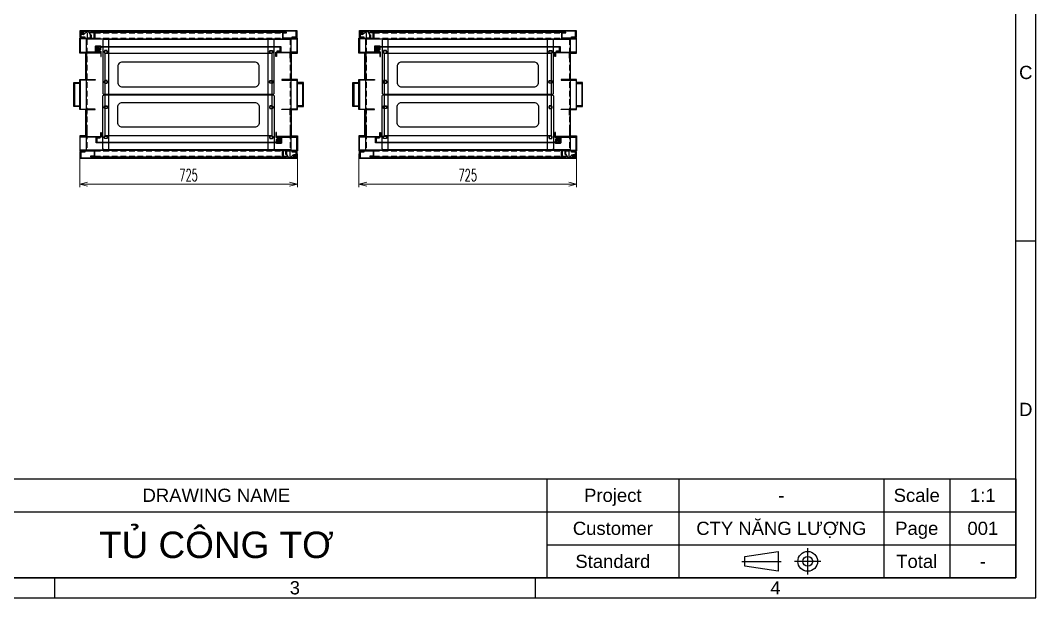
# Model space of a CAD drawing. Header units: millimetres. Extents: x -33730 to 17150, y -76829 to -27437.
# Drawn here: x -4051 to -670, y -62804 to -60881 of the extents above; entities that cross this region are included whole.
import ezdxf
from ezdxf.enums import TextEntityAlignment as Align

# ---------------------------------------------------------------- set-up
doc = ezdxf.new("R2010")
doc.units = ezdxf.units.MM
doc.header["$LTSCALE"] = 3
doc.linetypes.add('ACAD_ISO04W100', pattern=[30, 24, -3, 0, -3])
doc.linetypes.add('HIDDEN', pattern=[9.525, 6.35, -3.175])
for name, color, linetype in [('@.TEXT', 7, 'Continuous'), ('@.VISIBLE', 7, 'Continuous'), ('centerline', 6, 'ACAD_ISO04W100'), ('EQUIPMENT', 4, 'Continuous'), ('equipments', 2, 'Continuous'), ('S-DIM', 7, 'Continuous')]:
    doc.layers.add(name, color=color, linetype=linetype)
doc.styles.add('Ann_w01', font='romans.shx', dxfattribs={"width": 0.6, "bigfont": 'chineset.shx'})
doc.styles.add('Arial', font='arial.ttf')
doc.dimstyles.new('Dim 01_SC20', dxfattribs={"dimscale": 20, "dimtxt": 2, "dimasz": 1.3, "dimexe": 0.5, "dimexo": 0.5, "dimgap": 0.5, "dimtad": 1, "dimdec": 1, "dimzin": 12, "dimdsep": 46, "dimtxsty": 'Ann_w01', "dimblk": 'OPEN30', "dimcen": 1.5, "dimclrd": 6, "dimclre": 6, "dimclrt": 3, "dimadec": 1, "dimazin": 3, "dimtm": 1e-09, "dimtfac": 1, "dimtdec": 1, "dimtix": 1, "dimtmove": 0, "dimatfit": 3, "dimldrblk": 'OPEN30', "dimfxl": 1, "dimtolj": 1, "dimlwd": 0, "dimlwe": 0, "dimarcsym": 0})

# ---------------------------------------------------------------- blocks, each defined once
blk = doc.blocks.new('_Open30')
at = {"color": 0, "linetype": 'ByBlock', "lineweight": -2}
for p, q in [((-1, 0.27), (0, 0)), ((0, 0), (-1, -0.27)), ((0, 0), (-1, 0))]:
    blk.add_line(p, q, dxfattribs=at)
blk = doc.blocks.new('*D1551')
at = {"layer": 'Defpoints', "color": 0, "transparency": 16777216}
for p in [(-2923.6, -61316.3), (-2198.6, -61316.3), (-2198.6, -61426.9)]:
    blk.add_point(p, dxfattribs=at)
at = {"layer": 'S-DIM', "color": 6, "lineweight": 0, "transparency": 16777216}
for p, q in [((-2923.6, -61326.3), (-2923.6, -61436.9)), ((-2198.6, -61326.3), (-2198.6, -61436.9)), ((-2897.6, -61426.9), (-2224.6, -61426.9))]:
    blk.add_line(p, q, dxfattribs=at)
at = {"layer": 'S-DIM', "color": 6, "lineweight": 0, "transparency": 16777216, "xscale": 26, "yscale": 26, "zscale": 26, "rotation": 180}
blk.add_blockref('_Open30', (-2923.6, -61426.9), dxfattribs=at)
at = {"layer": 'S-DIM', "color": 6, "lineweight": 0, "transparency": 16777216, "xscale": 26, "yscale": 26, "zscale": 26}
blk.add_blockref('_Open30', (-2198.6, -61426.9), dxfattribs=at)
at = {"layer": 'S-DIM', "color": 3, "transparency": 16777216, "insert": (-2561.1, -61396.9), "char_height": 40, "attachment_point": 5, "style": 'Ann_w01'}
blk.add_mtext('\\A1;725', dxfattribs=at)
blk = doc.blocks.new('HL011-1 Top')
at = {"layer": 'centerline'}
for p, q in [((-20.3, 18.5), (-20.3, 16.5)), ((-3.8, 0), (4.2, 0)), ((0.2, 4), (0.2, -4))]:
    blk.add_line(p, q, dxfattribs=at)
at = {"layer": 'EQUIPMENT'}
for points in [[(-26, 17.5), (-26, 5.8, 0.131652), (-25.9, 5.3), (-26, 5.5), (-28, 5.5), (-28, 17.5), (-15, 17.5), (-15, 0, 0.414214), (-13, -2), (-10.3, -2)], [(-9.9, -3), (-10.3, -2), (-4, 4.2, -1.496606), (0.2, -6), (-19.3, -6), (-20.5, -6), (-20.5, -4), (-20.5, -4)]]:
    blk.add_lwpolyline(points, format="xyb", dxfattribs=at)
blk.add_lwpolyline([(-25.9, 5.3), (-19.3, -6), (-18.8, -5)], dxfattribs=at)
blk.add_circle((0.2, 0), 3.5, dxfattribs=at)
blk = doc.blocks.new('HL003-2 Top')
at = {"layer": 'centerline'}
blk.add_line((-1.6, 14.6), (-1.6, 2.6), dxfattribs=at)
for points in [[(3.5, 0), (-3.5, 0)], [(0, -3.5), (0, 3.5)]]:
    blk.add_lwpolyline(points, dxfattribs=at)
at = {"layer": 'EQUIPMENT'}
blk.add_line((7.2, 10.2), (5.2, 12.1), dxfattribs=at)
for points in [[(-6.3, 8.8), (-6.3, 9.9), (-9.8, 11.9), (-9.8, 13.6), (5.7, 13.6), (5.7, 11.3), (7.2, 10.2), (7.2, -5.4, -0.414214), (5.2, -7.4), (-9.3, -7.4), (-10.8, -5.2), (4.2, -5.2, 0.414214), (5.2, -4.2), (5.2, 12.1), (-9.8, 12.1)], [(-6.8, -3), (0, -3, 1), (0, 3), (-8, 3), (-7.4, 2.4, -0.414214), (-7.4, 0, 0.414214), (-7.4, -2.4), (-6.8, -3)]]:
    blk.add_lwpolyline(points, format="xyb", dxfattribs=at)
for points in [[(-7.3, -5.2), (-7.3, -2.9), (-10.8, -2.9), (-9.3, 1.8), (-9.3, 5.6), (-6.3, 8.8)], [(-4.6, 4.1), (-4.6, 13.6)], [(-4.1, 4.1), (-4.1, 13.6)], [(0.9, 4.1), (0.9, 13.6)], [(1.4, 4.1), (1.4, 13.6)]]:
    blk.add_lwpolyline(points, dxfattribs=at)
blk.add_lwpolyline([(-4.6, 4.1), (1.4, 4.1), (-1.6, 3.6)], close=True, dxfattribs=at)
blk = doc.blocks.new('*D1547')
at = {"layer": 'Defpoints', "color": 0, "transparency": 16777216}
for p in [(-3853.2, -61316.3), (-3128.2, -61316.3), (-3128.2, -61426.9)]:
    blk.add_point(p, dxfattribs=at)
at = {"layer": 'S-DIM', "color": 6, "lineweight": 0, "transparency": 16777216}
for p, q in [((-3853.2, -61326.3), (-3853.2, -61436.9)), ((-3128.2, -61326.3), (-3128.2, -61436.9)), ((-3827.2, -61426.9), (-3154.2, -61426.9))]:
    blk.add_line(p, q, dxfattribs=at)
at = {"layer": 'S-DIM', "color": 6, "lineweight": 0, "transparency": 16777216, "xscale": 26, "yscale": 26, "zscale": 26, "rotation": 180}
blk.add_blockref('_Open30', (-3853.2, -61426.9), dxfattribs=at)
at = {"layer": 'S-DIM', "color": 6, "lineweight": 0, "transparency": 16777216, "xscale": 26, "yscale": 26, "zscale": 26}
blk.add_blockref('_Open30', (-3128.2, -61426.9), dxfattribs=at)
at = {"layer": 'S-DIM', "color": 3, "transparency": 16777216, "insert": (-3490.7, -61396.9), "char_height": 40, "attachment_point": 5, "style": 'Ann_w01'}
blk.add_mtext('\\A1;725', dxfattribs=at)
blk = doc.blocks.new('Standard ISO')
at = {"color": 6}
for p, q in [((4, -2), (4, 2)), ((-6, 0), (0, 0)), ((6, 0), (2, 0))]:
    blk.add_line(p, q, dxfattribs=at)
blk.add_lwpolyline([(-0.5, 1.5), (-0.5, -1.5), (-5.5, -0.75), (-5.5, 0.75), (-0.5, 1.5)])
for radius in [1.5, 0.75]:
    blk.add_circle((4, 0), radius)
blk = doc.blocks.new('KHUNG BAN VE (Made by Tung)')
at = {"layer": '@.VISIBLE', "color": 8}
for p, q in [((294, 54), (297, 54)), ((223, 18), (223, 3)), ((243, 18), (243, 3)), ((274, 18), (274, 3)), ((284, 18), (284, 3)), ((123, 13), (294, 13)), ((223, 8), (294, 8)), ((148.5, 3), (148.5, 0)), ((221.25, 3), (221.25, 0))]:
    blk.add_line(p, q, dxfattribs=at)
for points in [[(0, 0), (297, 0), (297, 210), (0, 210)], [(3, 3), (294, 3), (294, 207), (3, 207)], [(3, 18), (294, 18), (294, 3), (3, 3)]]:
    blk.add_lwpolyline(points, close=True, dxfattribs=at)
blk.add_blockref('Standard ISO', (258.5, 5.5))
at = {"layer": '@.TEXT', "color": 1, "style": 'Arial'}
for s, p in [('C', (295.5, 79.5)), ('D', (295.5, 28.5)), ('3', (184.875, 1.5)), ('4', (257.625, 1.5))]:
    blk.add_text(s, height=2, dxfattribs=at).set_placement(p, align=Align.MIDDLE_CENTER)
at = {"layer": '@.TEXT', "color": 2, "style": 'Arial'}
for s, p in [('DRAWING NAME', (173, 15.5)), ('Project', (233, 15.5)), ('Scale', (279, 15.5)), ('Customer', (233, 10.5)), ('Page', (279, 10.5)), ('Standard', (233, 5.5)), ('Total', (279, 5.5))]:
    blk.add_text(s, height=2, dxfattribs=at).set_placement(p, align=Align.MIDDLE_CENTER)
at = {"layer": '@.TEXT', "color": 1, "style": 'Arial'}
for tag, height, p in [('DESIGNER_NAME', 2, (38, 15.5)), ('PROJECT_CODE', 2, (258.5, 15.5)), ('SCALE', 2, (289, 15.5)), ('APPROVED_NAME', 2, (38, 10.5)), ('CUSTOMER_NAME', 2, (258.5, 10.5)), ('PAGE', 2, (289, 10.5)), ('DRAWING_NAME', 4, (173, 8)), ('TOTAL', 2, (289, 5.5))]:
    blk.add_attdef(tag, text='', height=height, dxfattribs=at).set_placement(p, align=Align.MIDDLE_CENTER)

msp = doc.modelspace()

# ---------------------------------------------------------------- linework, layer by layer
at = {"layer": '@.VISIBLE', "color": 252}
for p, q in [((-3803.23, -60921.26), (-3178.23, -60921.26)), ((-2873.6, -60921.26), (-2248.6, -60921.26)), ((-3803.23, -60943.26), (-3178.23, -60943.26)), ((-2873.6, -60943.26), (-2248.6, -60943.26)), ((-3803.23, -61314.26), (-3178.23, -61314.26)), ((-2873.6, -61314.26), (-2248.6, -61314.26)), ((-3803.23, -61336.26), (-3178.23, -61336.26)), ((-2873.6, -61336.26), (-2248.6, -61336.26))]:
    msp.add_line(p, q, dxfattribs=at)
at = {"layer": '@.VISIBLE', "color": 252, "linetype": 'HIDDEN'}
for p, q in [((-3803.23, -60923.26), (-3178.23, -60923.26)), ((-2873.6, -60923.26), (-2248.6, -60923.26)), ((-3803.23, -60941.26), (-3178.23, -60941.26)), ((-2873.6, -60941.26), (-2248.6, -60941.26)), ((-3803.23, -61316.26), (-3178.23, -61316.26)), ((-2873.6, -61316.26), (-2248.6, -61316.26)), ((-3803.23, -61334.26), (-3178.23, -61334.26)), ((-2873.6, -61334.26), (-2248.6, -61334.26))]:
    msp.add_line(p, q, dxfattribs=at)
at = {"layer": '@.VISIBLE', "color": 6, "linetype": 'HIDDEN'}
for p, q in [((-3829.23, -60944.26), (-3829.23, -61313.26)), ((-3152.23, -60944.26), (-3152.23, -61313.26)), ((-2899.6, -60944.26), (-2899.6, -61313.26)), ((-2222.6, -60944.26), (-2222.6, -61313.26))]:
    msp.add_line(p, q, dxfattribs=at)
at = {"layer": '@.VISIBLE', "color": 151}
for p, q in [((-3811.23, -61080.76), (-3811.23, -61078.76)), ((-3170.23, -61080.76), (-3170.23, -61078.76)), ((-2881.6, -61080.76), (-2881.6, -61078.76)), ((-2240.6, -61080.76), (-2240.6, -61078.76)), ((-3811.23, -61176.76), (-3811.23, -61178.76)), ((-3170.23, -61176.76), (-3170.23, -61178.76)), ((-2881.6, -61176.76), (-2881.6, -61178.76)), ((-2240.6, -61176.76), (-2240.6, -61178.76))]:
    msp.add_line(p, q, dxfattribs=at)
at = {"layer": '@.VISIBLE'}
for points in [[(-3833.23, -60991.26), (-3853.23, -60991.26), (-3853.23, -60941.26), (-3805.23, -60941.26), (-3805.23, -60923.26), (-3817.23, -60923.26), (-3817.23, -60921.26), (-3803.23, -60921.26), (-3803.23, -60943.26), (-3851.23, -60943.26), (-3851.23, -60989.26), (-3833.23, -60989.26)], [(-3148.23, -60991.26), (-3128.23, -60991.26), (-3128.23, -60941.26), (-3176.23, -60941.26), (-3176.23, -60923.26), (-3164.23, -60923.26), (-3164.23, -60921.26), (-3178.23, -60921.26), (-3178.23, -60943.26), (-3130.23, -60943.26), (-3130.23, -60989.26), (-3148.23, -60989.26)], [(-2903.6, -60991.26), (-2923.6, -60991.26), (-2923.6, -60941.26), (-2875.6, -60941.26), (-2875.6, -60923.26), (-2887.6, -60923.26), (-2887.6, -60921.26), (-2873.6, -60921.26), (-2873.6, -60943.26), (-2921.6, -60943.26), (-2921.6, -60989.26), (-2903.6, -60989.26)], [(-2218.6, -60991.26), (-2198.6, -60991.26), (-2198.6, -60941.26), (-2246.6, -60941.26), (-2246.6, -60923.26), (-2234.6, -60923.26), (-2234.6, -60921.26), (-2248.6, -60921.26), (-2248.6, -60943.26), (-2200.6, -60943.26), (-2200.6, -60989.26), (-2218.6, -60989.26)], [(-3768.23, -60991.26), (-3213.23, -60991.26), (-3213.23, -61266.26), (-3768.23, -61266.26)], [(-2838.6, -60991.26), (-2283.6, -60991.26), (-2283.6, -61266.26), (-2838.6, -61266.26)], [(-3853.23, -61168.76), (-3873.23, -61168.76), (-3873.23, -61088.76), (-3853.23, -61088.76), (-3853.23, -61091.76), (-3870.23, -61091.76), (-3870.23, -61165.76), (-3853.23, -61165.76)], [(-3128.23, -61168.76), (-3108.23, -61168.76), (-3108.23, -61088.76), (-3128.23, -61088.76), (-3128.23, -61091.76), (-3111.23, -61091.76), (-3111.23, -61165.76), (-3128.23, -61165.76)], [(-2923.6, -61168.76), (-2943.6, -61168.76), (-2943.6, -61088.76), (-2923.6, -61088.76), (-2923.6, -61091.76), (-2940.6, -61091.76), (-2940.6, -61165.76), (-2923.6, -61165.76)], [(-2198.6, -61168.76), (-2178.6, -61168.76), (-2178.6, -61088.76), (-2198.6, -61088.76), (-2198.6, -61091.76), (-2181.6, -61091.76), (-2181.6, -61165.76), (-2198.6, -61165.76)], [(-3833.23, -61266.26), (-3853.23, -61266.26), (-3853.23, -61316.26), (-3805.23, -61316.26), (-3805.23, -61334.26), (-3817.23, -61334.26), (-3817.23, -61336.26), (-3803.23, -61336.26), (-3803.23, -61314.26), (-3851.23, -61314.26), (-3851.23, -61268.26), (-3833.23, -61268.26)], [(-3148.23, -61266.26), (-3128.23, -61266.26), (-3128.23, -61316.26), (-3176.23, -61316.26), (-3176.23, -61334.26), (-3164.23, -61334.26), (-3164.23, -61336.26), (-3178.23, -61336.26), (-3178.23, -61314.26), (-3130.23, -61314.26), (-3130.23, -61268.26), (-3148.23, -61268.26)], [(-2903.6, -61266.26), (-2923.6, -61266.26), (-2923.6, -61316.26), (-2875.6, -61316.26), (-2875.6, -61334.26), (-2887.6, -61334.26), (-2887.6, -61336.26), (-2873.6, -61336.26), (-2873.6, -61314.26), (-2921.6, -61314.26), (-2921.6, -61268.26), (-2903.6, -61268.26)], [(-2218.6, -61266.26), (-2198.6, -61266.26), (-2198.6, -61316.26), (-2246.6, -61316.26), (-2246.6, -61334.26), (-2234.6, -61334.26), (-2234.6, -61336.26), (-2248.6, -61336.26), (-2248.6, -61314.26), (-2200.6, -61314.26), (-2200.6, -61268.26), (-2218.6, -61268.26)]]:
    msp.add_lwpolyline(points, close=True, dxfattribs=at)
at = {"layer": '@.VISIBLE', "color": 4}
for points in [[(-3836.23, -60938.76), (-3851.23, -60938.76), (-3851.23, -60915.76), (-3130.23, -60915.76), (-3130.23, -60938.76), (-3145.23, -60938.76), (-3145.23, -60936.76), (-3132.23, -60936.76), (-3132.23, -60917.76), (-3849.23, -60917.76), (-3849.23, -60936.76), (-3836.23, -60936.76)], [(-2906.6, -60938.76), (-2921.6, -60938.76), (-2921.6, -60915.76), (-2200.6, -60915.76), (-2200.6, -60938.76), (-2215.6, -60938.76), (-2215.6, -60936.76), (-2202.6, -60936.76), (-2202.6, -60917.76), (-2919.6, -60917.76), (-2919.6, -60936.76), (-2906.6, -60936.76)], [(-3786.23, -60985.46), (-3798.23, -60985.46), (-3798.23, -60968.46), (-3183.23, -60968.46), (-3183.23, -60985.46), (-3195.23, -60985.46), (-3195.23, -60983.46), (-3185.23, -60983.46), (-3185.23, -60970.46), (-3796.23, -60970.46), (-3796.23, -60983.46), (-3786.23, -60983.46)], [(-2856.6, -60985.46), (-2868.6, -60985.46), (-2868.6, -60968.46), (-2253.6, -60968.46), (-2253.6, -60985.46), (-2265.6, -60985.46), (-2265.6, -60983.46), (-2255.6, -60983.46), (-2255.6, -60970.46), (-2866.6, -60970.46), (-2866.6, -60983.46), (-2856.6, -60983.46)], [(-3195.23, -61272.06), (-3183.23, -61272.06), (-3183.23, -61289.06), (-3798.23, -61289.06), (-3798.23, -61272.06), (-3786.23, -61272.06), (-3786.23, -61274.06), (-3796.23, -61274.06), (-3796.23, -61287.06), (-3185.23, -61287.06), (-3185.23, -61274.06), (-3195.23, -61274.06)], [(-2265.6, -61272.06), (-2253.6, -61272.06), (-2253.6, -61289.06), (-2868.6, -61289.06), (-2868.6, -61272.06), (-2856.6, -61272.06), (-2856.6, -61274.06), (-2866.6, -61274.06), (-2866.6, -61287.06), (-2255.6, -61287.06), (-2255.6, -61274.06), (-2265.6, -61274.06)], [(-3145.23, -61318.76), (-3130.23, -61318.76), (-3130.23, -61341.76), (-3851.23, -61341.76), (-3851.23, -61318.76), (-3836.23, -61318.76), (-3836.23, -61320.76), (-3849.23, -61320.76), (-3849.23, -61339.76), (-3132.23, -61339.76), (-3132.23, -61320.76), (-3145.23, -61320.76)], [(-2215.6, -61318.76), (-2200.6, -61318.76), (-2200.6, -61341.76), (-2921.6, -61341.76), (-2921.6, -61318.76), (-2906.6, -61318.76), (-2906.6, -61320.76), (-2919.6, -61320.76), (-2919.6, -61339.76), (-2202.6, -61339.76), (-2202.6, -61320.76), (-2215.6, -61320.76)]]:
    msp.add_lwpolyline(points, close=True, dxfattribs=at)
at = {"layer": '@.VISIBLE', "color": 6}
for points in [[(-3756.23, -60944.26), (-3831.23, -60944.26), (-3831.23, -61313.26), (-3756.23, -61313.26)], [(-3225.23, -60944.26), (-3150.23, -60944.26), (-3150.23, -61313.26), (-3225.23, -61313.26)], [(-2826.6, -60944.26), (-2901.6, -60944.26), (-2901.6, -61313.26), (-2826.6, -61313.26)], [(-2295.6, -60944.26), (-2220.6, -60944.26), (-2220.6, -61313.26), (-2295.6, -61313.26)], [(-3761.73, -60982.01), (-3770.73, -60982.01), (-3770.73, -60991.01), (-3761.73, -60991.01)], [(-3219.73, -60982.01), (-3210.73, -60982.01), (-3210.73, -60991.01), (-3219.73, -60991.01)], [(-2832.1, -60982.01), (-2841.1, -60982.01), (-2841.1, -60991.01), (-2832.1, -60991.01)], [(-2290.1, -60982.01), (-2281.1, -60982.01), (-2281.1, -60991.01), (-2290.1, -60991.01)], [(-3761.73, -61082.01), (-3770.73, -61082.01), (-3770.73, -61091.01), (-3761.73, -61091.01)], [(-3219.73, -61082.01), (-3210.73, -61082.01), (-3210.73, -61091.01), (-3219.73, -61091.01)], [(-2832.1, -61082.01), (-2841.1, -61082.01), (-2841.1, -61091.01), (-2832.1, -61091.01)], [(-2290.1, -61082.01), (-2281.1, -61082.01), (-2281.1, -61091.01), (-2290.1, -61091.01)], [(-3761.73, -61175.51), (-3770.73, -61175.51), (-3770.73, -61166.51), (-3761.73, -61166.51)], [(-3219.73, -61175.51), (-3210.73, -61175.51), (-3210.73, -61166.51), (-3219.73, -61166.51)], [(-2832.1, -61175.51), (-2841.1, -61175.51), (-2841.1, -61166.51), (-2832.1, -61166.51)], [(-2290.1, -61175.51), (-2281.1, -61175.51), (-2281.1, -61166.51), (-2290.1, -61166.51)], [(-3761.73, -61275.51), (-3770.73, -61275.51), (-3770.73, -61266.51), (-3761.73, -61266.51)], [(-3219.73, -61275.51), (-3210.73, -61275.51), (-3210.73, -61266.51), (-3219.73, -61266.51)], [(-2832.1, -61275.51), (-2841.1, -61275.51), (-2841.1, -61266.51), (-2832.1, -61266.51)], [(-2290.1, -61275.51), (-2281.1, -61275.51), (-2281.1, -61266.51), (-2290.1, -61266.51)]]:
    msp.add_lwpolyline(points, close=True, dxfattribs=at)
at = {"layer": '@.VISIBLE', "color": 3}
for points in [[(-3771.23, -61127.76), (-3210.23, -61127.76, 0.4142136), (-3205.23, -61122.76), (-3205.23, -60950.26, 0.4142136), (-3210.23, -60945.26), (-3771.23, -60945.26, 0.4142136), (-3776.23, -60950.26), (-3776.23, -61122.76, 0.4142136)], [(-2841.6, -61127.76), (-2280.6, -61127.76, 0.4142136), (-2275.6, -61122.76), (-2275.6, -60950.26, 0.4142136), (-2280.6, -60945.26), (-2841.6, -60945.26, 0.4142136), (-2846.6, -60950.26), (-2846.6, -61122.76, 0.4142136)], [(-3764.23, -60982.51), (-3768.23, -60982.51, 0.4142136), (-3772.23, -60986.51), (-3772.23, -60986.51, 0.4142136), (-3768.23, -60990.51), (-3764.23, -60990.51, 0.4142136), (-3760.23, -60986.51), (-3760.23, -60986.51, 0.4142136)], [(-3217.23, -60982.51), (-3213.23, -60982.51, -0.4142136), (-3209.23, -60986.51), (-3209.23, -60986.51, -0.4142136), (-3213.23, -60990.51), (-3217.23, -60990.51, -0.4142136), (-3221.23, -60986.51), (-3221.23, -60986.51, -0.4142136)], [(-2834.6, -60982.51), (-2838.6, -60982.51, 0.4142136), (-2842.6, -60986.51), (-2842.6, -60986.51, 0.4142136), (-2838.6, -60990.51), (-2834.6, -60990.51, 0.4142136), (-2830.6, -60986.51), (-2830.6, -60986.51, 0.4142136)], [(-2287.6, -60982.51), (-2283.6, -60982.51, -0.4142136), (-2279.6, -60986.51), (-2279.6, -60986.51, -0.4142136), (-2283.6, -60990.51), (-2287.6, -60990.51, -0.4142136), (-2291.6, -60986.51), (-2291.6, -60986.51, -0.4142136)], [(-3711.23, -61102.76), (-3270.23, -61102.76, 0.4142136), (-3255.23, -61087.76), (-3255.23, -61035.26, 0.4142136), (-3270.23, -61020.26), (-3711.23, -61020.26, 0.4142136), (-3726.23, -61035.26), (-3726.23, -61087.76, 0.4142136)], [(-2781.6, -61102.76), (-2340.6, -61102.76, 0.4142136), (-2325.6, -61087.76), (-2325.6, -61035.26, 0.4142136), (-2340.6, -61020.26), (-2781.6, -61020.26, 0.4142136), (-2796.6, -61035.26), (-2796.6, -61087.76, 0.4142136)], [(-3764.23, -61082.51), (-3768.23, -61082.51, 0.4142136), (-3772.23, -61086.51), (-3772.23, -61086.51, 0.4142136), (-3768.23, -61090.51), (-3764.23, -61090.51, 0.4142136), (-3760.23, -61086.51), (-3760.23, -61086.51, 0.4142136)], [(-3217.23, -61082.51), (-3213.23, -61082.51, -0.4142136), (-3209.23, -61086.51), (-3209.23, -61086.51, -0.4142136), (-3213.23, -61090.51), (-3217.23, -61090.51, -0.4142136), (-3221.23, -61086.51), (-3221.23, -61086.51, -0.4142136)], [(-2834.6, -61082.51), (-2838.6, -61082.51, 0.4142136), (-2842.6, -61086.51), (-2842.6, -61086.51, 0.4142136), (-2838.6, -61090.51), (-2834.6, -61090.51, 0.4142136), (-2830.6, -61086.51), (-2830.6, -61086.51, 0.4142136)], [(-2287.6, -61082.51), (-2283.6, -61082.51, -0.4142136), (-2279.6, -61086.51), (-2279.6, -61086.51, -0.4142136), (-2283.6, -61090.51), (-2287.6, -61090.51, -0.4142136), (-2291.6, -61086.51), (-2291.6, -61086.51, -0.4142136)], [(-3771.23, -61129.76), (-3210.23, -61129.76, -0.4142136), (-3205.23, -61134.76), (-3205.23, -61307.26, -0.4142136), (-3210.23, -61312.26), (-3771.23, -61312.26, -0.4142136), (-3776.23, -61307.26), (-3776.23, -61134.76, -0.4142136)], [(-3711.23, -61154.76), (-3270.23, -61154.76, -0.4142136), (-3255.23, -61169.76), (-3255.23, -61222.26, -0.4142136), (-3270.23, -61237.26), (-3711.23, -61237.26, -0.4142136), (-3726.23, -61222.26), (-3726.23, -61169.76, -0.4142136)], [(-2841.6, -61129.76), (-2280.6, -61129.76, -0.4142136), (-2275.6, -61134.76), (-2275.6, -61307.26, -0.4142136), (-2280.6, -61312.26), (-2841.6, -61312.26, -0.4142136), (-2846.6, -61307.26), (-2846.6, -61134.76, -0.4142136)], [(-2781.6, -61154.76), (-2340.6, -61154.76, -0.4142136), (-2325.6, -61169.76), (-2325.6, -61222.26, -0.4142136), (-2340.6, -61237.26), (-2781.6, -61237.26, -0.4142136), (-2796.6, -61222.26), (-2796.6, -61169.76, -0.4142136)], [(-3764.23, -61175.01), (-3768.23, -61175.01, -0.4142136), (-3772.23, -61171.01), (-3772.23, -61171.01, -0.4142136), (-3768.23, -61167.01), (-3764.23, -61167.01, -0.4142136), (-3760.23, -61171.01), (-3760.23, -61171.01, -0.4142136)], [(-3217.23, -61175.01), (-3213.23, -61175.01, 0.4142136), (-3209.23, -61171.01), (-3209.23, -61171.01, 0.4142136), (-3213.23, -61167.01), (-3217.23, -61167.01, 0.4142136), (-3221.23, -61171.01), (-3221.23, -61171.01, 0.4142136)], [(-2834.6, -61175.01), (-2838.6, -61175.01, -0.4142136), (-2842.6, -61171.01), (-2842.6, -61171.01, -0.4142136), (-2838.6, -61167.01), (-2834.6, -61167.01, -0.4142136), (-2830.6, -61171.01), (-2830.6, -61171.01, -0.4142136)], [(-2287.6, -61175.01), (-2283.6, -61175.01, 0.4142136), (-2279.6, -61171.01), (-2279.6, -61171.01, 0.4142136), (-2283.6, -61167.01), (-2287.6, -61167.01, 0.4142136), (-2291.6, -61171.01), (-2291.6, -61171.01, 0.4142136)], [(-3764.23, -61275.01), (-3768.23, -61275.01, -0.4142136), (-3772.23, -61271.01), (-3772.23, -61271.01, -0.4142136), (-3768.23, -61267.01), (-3764.23, -61267.01, -0.4142136), (-3760.23, -61271.01), (-3760.23, -61271.01, -0.4142136)], [(-3217.23, -61275.01), (-3213.23, -61275.01, 0.4142136), (-3209.23, -61271.01), (-3209.23, -61271.01, 0.4142136), (-3213.23, -61267.01), (-3217.23, -61267.01, 0.4142136), (-3221.23, -61271.01), (-3221.23, -61271.01, 0.4142136)], [(-2834.6, -61275.01), (-2838.6, -61275.01, -0.4142136), (-2842.6, -61271.01), (-2842.6, -61271.01, -0.4142136), (-2838.6, -61267.01), (-2834.6, -61267.01, -0.4142136), (-2830.6, -61271.01), (-2830.6, -61271.01, -0.4142136)], [(-2287.6, -61275.01), (-2283.6, -61275.01, 0.4142136), (-2279.6, -61271.01), (-2279.6, -61271.01, 0.4142136), (-2283.6, -61267.01), (-2287.6, -61267.01, 0.4142136), (-2291.6, -61271.01), (-2291.6, -61271.01, 0.4142136)]]:
    msp.add_lwpolyline(points, format="xyb", close=True, dxfattribs=at)
at = {"layer": '@.VISIBLE', "color": 1}
for points in [[(-3850.73, -61268.26), (-3833.23, -61268.26), (-3833.23, -61178.76), (-3853.23, -61178.76), (-3853.23, -61078.76), (-3833.23, -61078.76), (-3833.23, -60989.26), (-3850.73, -60989.26), (-3850.73, -60987.26), (-3831.23, -60987.26), (-3831.23, -61080.76), (-3851.23, -61080.76), (-3851.23, -61176.76), (-3831.23, -61176.76), (-3831.23, -61270.26), (-3850.73, -61270.26)], [(-3130.73, -61268.26), (-3148.23, -61268.26), (-3148.23, -61178.76), (-3128.23, -61178.76), (-3128.23, -61078.76), (-3148.23, -61078.76), (-3148.23, -60989.26), (-3130.73, -60989.26), (-3130.73, -60987.26), (-3150.23, -60987.26), (-3150.23, -61080.76), (-3130.23, -61080.76), (-3130.23, -61176.76), (-3150.23, -61176.76), (-3150.23, -61270.26), (-3130.73, -61270.26)], [(-2921.1, -61268.26), (-2903.6, -61268.26), (-2903.6, -61178.76), (-2923.6, -61178.76), (-2923.6, -61078.76), (-2903.6, -61078.76), (-2903.6, -60989.26), (-2921.1, -60989.26), (-2921.1, -60987.26), (-2901.6, -60987.26), (-2901.6, -61080.76), (-2921.6, -61080.76), (-2921.6, -61176.76), (-2901.6, -61176.76), (-2901.6, -61270.26), (-2921.1, -61270.26)], [(-2201.1, -61268.26), (-2218.6, -61268.26), (-2218.6, -61178.76), (-2198.6, -61178.76), (-2198.6, -61078.76), (-2218.6, -61078.76), (-2218.6, -60989.26), (-2201.1, -60989.26), (-2201.1, -60987.26), (-2220.6, -60987.26), (-2220.6, -61080.76), (-2200.6, -61080.76), (-2200.6, -61176.76), (-2220.6, -61176.76), (-2220.6, -61270.26), (-2201.1, -61270.26)]]:
    msp.add_lwpolyline(points, close=True, dxfattribs=at)
at = {"layer": '@.VISIBLE', "color": 2}
for points in [[(-3781.23, -61002.26), (-3781.23, -60987.26), (-3831.23, -60987.26), (-3831.23, -61007.26), (-3829.23, -61007.26), (-3829.23, -60989.26), (-3783.23, -60989.26), (-3783.23, -61002.26)], [(-3200.23, -61002.26), (-3200.23, -60987.26), (-3150.23, -60987.26), (-3150.23, -61007.26), (-3152.23, -61007.26), (-3152.23, -60989.26), (-3198.23, -60989.26), (-3198.23, -61002.26)], [(-2851.6, -61002.26), (-2851.6, -60987.26), (-2901.6, -60987.26), (-2901.6, -61007.26), (-2899.6, -61007.26), (-2899.6, -60989.26), (-2853.6, -60989.26), (-2853.6, -61002.26)], [(-2270.6, -61002.26), (-2270.6, -60987.26), (-2220.6, -60987.26), (-2220.6, -61007.26), (-2222.6, -61007.26), (-2222.6, -60989.26), (-2268.6, -60989.26), (-2268.6, -61002.26)], [(-3781.23, -61255.26), (-3781.23, -61270.26), (-3831.23, -61270.26), (-3831.23, -61250.26), (-3829.23, -61250.26), (-3829.23, -61268.26), (-3783.23, -61268.26), (-3783.23, -61255.26)], [(-3200.23, -61255.26), (-3200.23, -61270.26), (-3150.23, -61270.26), (-3150.23, -61250.26), (-3152.23, -61250.26), (-3152.23, -61268.26), (-3198.23, -61268.26), (-3198.23, -61255.26)], [(-2851.6, -61255.26), (-2851.6, -61270.26), (-2901.6, -61270.26), (-2901.6, -61250.26), (-2899.6, -61250.26), (-2899.6, -61268.26), (-2853.6, -61268.26), (-2853.6, -61255.26)], [(-2270.6, -61255.26), (-2270.6, -61270.26), (-2220.6, -61270.26), (-2220.6, -61250.26), (-2222.6, -61250.26), (-2222.6, -61268.26), (-2268.6, -61268.26), (-2268.6, -61255.26)]]:
    msp.add_lwpolyline(points, close=True, dxfattribs=at)
at = {"layer": '@.VISIBLE', "color": 151}
for points in [[(-3801.23, -61080.76), (-3831.23, -61080.76), (-3831.23, -61060.76), (-3829.23, -61060.76), (-3829.23, -61078.76), (-3801.23, -61078.76)], [(-3180.23, -61080.76), (-3150.23, -61080.76), (-3150.23, -61060.76), (-3152.23, -61060.76), (-3152.23, -61078.76), (-3180.23, -61078.76)], [(-2871.6, -61080.76), (-2901.6, -61080.76), (-2901.6, -61060.76), (-2899.6, -61060.76), (-2899.6, -61078.76), (-2871.6, -61078.76)], [(-2250.6, -61080.76), (-2220.6, -61080.76), (-2220.6, -61060.76), (-2222.6, -61060.76), (-2222.6, -61078.76), (-2250.6, -61078.76)], [(-3801.23, -61176.76), (-3831.23, -61176.76), (-3831.23, -61196.76), (-3829.23, -61196.76), (-3829.23, -61178.76), (-3801.23, -61178.76)], [(-3180.23, -61176.76), (-3150.23, -61176.76), (-3150.23, -61196.76), (-3152.23, -61196.76), (-3152.23, -61178.76), (-3180.23, -61178.76)], [(-2871.6, -61176.76), (-2901.6, -61176.76), (-2901.6, -61196.76), (-2899.6, -61196.76), (-2899.6, -61178.76), (-2871.6, -61178.76)], [(-2250.6, -61176.76), (-2220.6, -61176.76), (-2220.6, -61196.76), (-2222.6, -61196.76), (-2222.6, -61178.76), (-2250.6, -61178.76)]]:
    msp.add_lwpolyline(points, close=True, dxfattribs=at)

# ---------------------------------------------------------------- block references
at = {"layer": '@.VISIBLE'}
ref = msp.add_blockref('KHUNG BAN VE (Made by Tung)', (-7204.05, -62803.99), dxfattribs=dict(at, xscale=22, yscale=22, zscale=22))
ref.add_attrib('TOTAL', '-', dxfattribs={"layer": '@.TEXT', "color": 1, "height": 44, "style": 'Arial'}).set_placement((-846.05, -62682.99), align=Align.MIDDLE_CENTER)
ref.add_attrib('PAGE', '001', dxfattribs={"layer": '@.TEXT', "color": 1, "height": 44, "style": 'Arial'}).set_placement((-846.05, -62572.99), align=Align.MIDDLE_CENTER)
ref.add_attrib('SCALE', '1:1', dxfattribs={"layer": '@.TEXT', "color": 1, "height": 44, "style": 'Arial'}).set_placement((-846.05, -62462.99), align=Align.MIDDLE_CENTER)
ref.add_attrib('CUSTOMER_NAME', 'CTY NĂNG LƯỢNG', dxfattribs={"layer": '@.TEXT', "color": 1, "height": 44, "style": 'Arial'}).set_placement((-1517.05, -62572.99), align=Align.MIDDLE_CENTER)
ref.add_attrib('PROJECT_CODE', '-', dxfattribs={"layer": '@.TEXT', "color": 1, "height": 44, "style": 'Arial'}).set_placement((-1517.05, -62462.99), align=Align.MIDDLE_CENTER)
ref.add_attrib('DRAWING_NAME', 'TỦ CÔNG TƠ', dxfattribs={"layer": '@.TEXT', "color": 1, "height": 88, "style": 'Arial'}).set_placement((-3398.05, -62627.99), align=Align.MIDDLE_CENTER)
at = {"layer": 'equipments', "rotation": 180}
for name, p in [('HL011-1 Top', (-3842.73, -60923.76)), ('HL011-1 Top', (-2913.1, -60923.76)), ('HL003-2 Top', (-3793.03, -60973.66)), ('HL003-2 Top', (-2863.4, -60973.66))]:
    msp.add_blockref(name, p, dxfattribs=at)
at = {"layer": 'equipments'}
for name, p in [('HL003-2 Top', (-3188.43, -61283.86)), ('HL003-2 Top', (-2258.8, -61283.86)), ('HL011-1 Top', (-3138.73, -61333.76)), ('HL011-1 Top', (-2209.1, -61333.76))]:
    msp.add_blockref(name, p, dxfattribs=at)

# ---------------------------------------------------------------- dimensions: what is measured, and where the dimension line sits
at = {"layer": 'S-DIM'}
for base, p1, p2, picture, middle in [((-3128.23, -61426.89), (-3853.23, -61316.26), (-3128.23, -61316.26), '*D1547', (-3490.73, -61396.89)), ((-2198.6, -61426.89), (-2923.6, -61316.26), (-2198.6, -61316.26), '*D1551', (-2561.1, -61396.89))]:
    dim = msp.add_linear_dim(base=base, p1=p1, p2=p2, dimstyle='Dim 01_SC20', dxfattribs=at)
    dim.commit()
    dim.dimension.update_dxf_attribs({"geometry": picture, "text_midpoint": middle})

doc.saveas('drawing.dxf')
